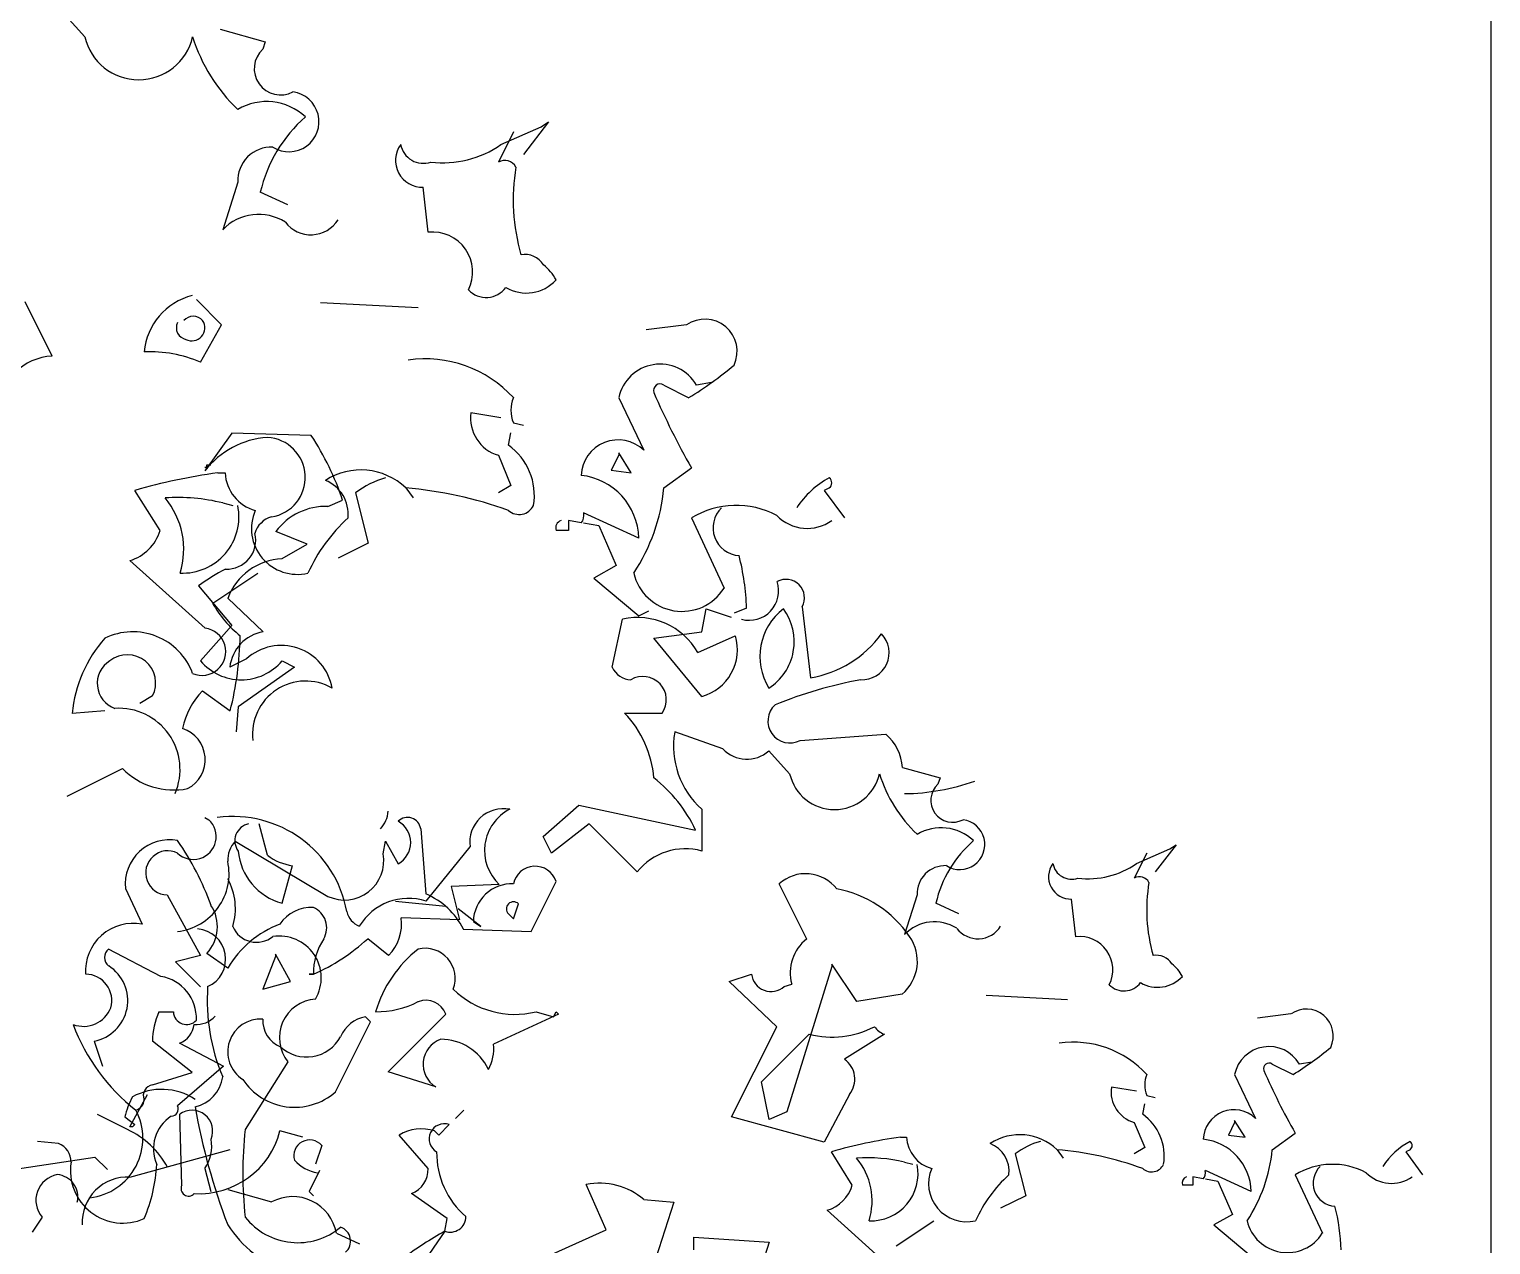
# Model space of a CAD drawing. Header units: millimetres. Extents: x 0 to 25200, y 0 to 17820.
# Drawn here: x 7712.3 to 8200, y 3965.5 to 4371.2 of the extents above; entities that cross this region are included whole.
import ezdxf

# ---------------------------------------------------------------- set-up
doc = ezdxf.new("R2010")
doc.units = ezdxf.units.MM
doc.header["$LTSCALE"] = 100
doc.header["$MEASUREMENT"] = 0
doc.layers.add('CO-TREE', color=251, linetype='Continuous')
doc.layers.add('TB-FORM', color=7, linetype='Continuous')

# ---------------------------------------------------------------- blocks, each defined once
blk = doc.blocks.new('T-132')
at = {"layer": 'CO-TREE'}
for p, q in [((435.8, 1481.37), (427.43, 1490.58)), ((480.97, 1483.88), (496.02, 1479.7)), ((496.02, 1479.7), (495.19, 1477.19)), ((578.83, 1449.59), (573.81, 1439.55)), ((574.65, 1445.41), (588.03, 1451.26)), ((590.54, 1452.93), (582.18, 1442.06)), ((588.03, 1451.26), (590.54, 1452.93)), ((486.82, 1432.86), (481.8, 1416.97)), ((503.55, 1425.33), (494.35, 1429.51)), ((550.39, 1416.13), (548.72, 1431.19)), ((424.93, 1374.81), (415.87, 1392.93)), ((481.39, 1385.26), (473.03, 1393.63)), ((514.42, 1392.71), (547.05, 1391.04)), ((474.42, 1372.72), (481.39, 1385.26)), ((636.55, 1385.18), (623.16, 1383.51)), ((644.91, 1365.94), (639.89, 1365.11)), ((613.96, 1360.92), (622.33, 1343.36)), ((629.02, 1365.11), (637.38, 1360.92)), ((574.65, 1354.23), (564.61, 1355.91)), ((578.83, 1352.56), (582.18, 1351.72)), ((484.88, 1349.02), (475.81, 1336.47)), ((511.36, 1348.32), (484.88, 1349.02)), ((577.16, 1345.03), (578, 1349.21)), ((573.81, 1341.69), (578, 1331.65)), ((613.96, 1341.69), (611.45, 1336.67)), ((618.15, 1335.83), (613.96, 1342.52)), ((613.96, 1342.52), (613.96, 1341.69)), ((475.81, 1337.86), (476.51, 1337.17)), ((476.51, 1337.17), (476.51, 1338.56)), ((476.51, 1338.56), (477.9, 1338.56)), ((611.45, 1336.67), (618.15, 1335.83)), ((629.02, 1330.81), (638.22, 1337.5)), ((480.13, 1335.83), (482.64, 1335.83)), ((578, 1331.65), (573.81, 1329.14)), ((460.89, 1316.59), (452.53, 1329.97)), ((516.94, 1324.62), (521.82, 1326.71)), ((526.13, 1329.14), (530.32, 1312.41)), ((542.86, 1330.81), (545.37, 1327.47)), ((684.23, 1330.81), (682.55, 1329.97)), ((682.55, 1329.97), (689.24, 1320.77)), ((481.8, 1325.79), (485.15, 1324.96)), ((620.65, 1314.08), (602.25, 1322.45)), ((601.42, 1319.1), (597.23, 1319.94)), ((597.23, 1319.94), (597.23, 1316.59)), ((602.25, 1319.1), (607.27, 1318.26)), ((607.27, 1318.26), (613.13, 1304.88)), ((638.22, 1320.77), (649.09, 1297.35)), ((509.97, 1312.07), (499.51, 1316.25)), ((501.6, 1307.19), (509.97, 1312.07)), ((530.32, 1312.41), (520.28, 1307.39)), ((597.23, 1316.59), (593.05, 1316.59)), ((475.95, 1283.97), (450.85, 1306.55)), ((478.46, 1292.33), (493.51, 1302.37)), ((613.13, 1304.88), (605.6, 1300.7)), ((473.72, 1298.13), (484.88, 1284.89)), ((605.6, 1300.7), (620.65, 1288.15)), ((495.33, 1282.8), (483.48, 1293.95)), ((620.65, 1288.15), (624, 1289.82)), ((641.71, 1282.8), (643.11, 1290.46)), ((643.11, 1290.46), (651.47, 1287.68)), ((656.62, 1290.66), (652.44, 1288.99)), ((675.17, 1291.16), (677.96, 1267.46)), ((484.88, 1284.89), (474.42, 1273.04)), ((611.74, 1270.95), (615.22, 1286.98)), ((625.68, 1280.7), (641.71, 1282.8)), ((641.71, 1261.19), (625.68, 1280.7)), ((640.32, 1275.83), (652.86, 1281.4)), ((489.75, 1273.73), (484.18, 1270.95)), ((501.6, 1273.04), (505.79, 1270.95)), ((505.79, 1270.95), (486.97, 1257.7)), ((458.38, 1261.38), (454.2, 1258.88)), ((475.11, 1263.06), (484.31, 1256.37)), ((442.49, 1256.37), (431.61, 1255.53)), ((486.97, 1257.7), (486.27, 1249.34)), ((615.92, 1255.61), (628.47, 1255.61)), ((648.68, 1243.76), (632.65, 1249.34)), ((674.47, 1246.55), (703.05, 1248.64)), ((670.99, 1235.4), (664.02, 1243.06)), ((429.94, 1227.93), (448.34, 1237.13)), ((708.63, 1237.49), (721.18, 1234)), ((721.18, 1234), (720.48, 1231.91)), ((588.74, 1214.48), (600.59, 1224.94)), ((600.59, 1224.94), (639.62, 1216.58)), ((475.81, 1220.76), (477.21, 1220.06)), ((641.71, 1223.55), (641.71, 1209.61)), ((496.73, 1208.21), (493.94, 1218.67)), ((547.88, 1217.05), (549.56, 1195.3)), ((591.52, 1208.91), (588.74, 1214.48)), ((604.07, 1218.67), (591.52, 1208.91)), ((620.1, 1202.63), (604.07, 1218.67)), ((485.98, 1212.87), (516.93, 1194.47)), ((535.34, 1208.69), (536.17, 1212.87)), ((536.17, 1212.87), (540.35, 1205.34)), ((549.7, 1192.88), (564.34, 1211)), ((786.7, 1205.42), (797.85, 1210.3)), ((799.94, 1211.7), (792.97, 1202.63)), ((797.85, 1210.3), (799.94, 1211.7)), ((501.6, 1192.18), (505.09, 1204.73)), ((790.18, 1208.91), (786, 1200.54)), ((449.33, 1197.06), (454.9, 1185.21)), ((463.27, 1194.97), (474.42, 1174.75)), ((574.1, 1198.45), (558.07, 1197.76)), ((558.07, 1197.76), (560.85, 1186.6)), ((584.69, 1182.76), (593.05, 1199.49)), ((676.7, 1180.25), (667.5, 1198.65)), ((713.51, 1194.97), (709.33, 1181.72)), ((556.25, 1191.12), (539.52, 1192.8)), ((567.96, 1184.43), (560.43, 1190.29)), ((578.83, 1186.94), (580.5, 1191.96)), ((727.45, 1188.69), (719.78, 1192.18)), ((766.48, 1181.03), (765.09, 1193.57)), ((560.85, 1186.6), (541.34, 1187.3)), ((565.45, 1186.1), (567.96, 1184.43)), ((577.16, 1188.61), (578.83, 1186.94)), ((537.15, 1174.75), (530.18, 1180.33)), ((562.1, 1183.59), (584.69, 1182.76)), ((461.18, 1167.78), (443.75, 1176.84)), ((483.48, 1170.57), (476.51, 1175.45)), ((474.42, 1174.75), (466.05, 1172.66)), ((466.05, 1172.66), (474.42, 1164.3)), ((499.37, 1174.39), (495.19, 1163.52)), ((504.39, 1166.03), (499.37, 1175.23)), ((499.37, 1175.23), (499.37, 1174.39)), ((685.06, 1171.05), (670.01, 1122.53)), ((693.43, 1159.34), (685.06, 1171.88)), ((685.06, 1171.88), (685.06, 1171.05)), ((495.19, 1163.52), (504.39, 1166.03)), ((512.06, 1168.48), (510.67, 1168.48)), ((510.67, 1168.48), (512.06, 1168.48)), ((650.77, 1166.03), (658.3, 1168.54)), ((666.66, 1150.97), (650.77, 1166.03)), ((669.17, 1164.36), (671.68, 1165.19)), ((708.48, 1161.85), (693.43, 1159.34)), ((736.51, 1161.51), (763.7, 1160.11)), ((460.48, 1155.93), (465.36, 1155.93)), ((586.36, 1155.99), (592.22, 1154.32)), ((592.22, 1154.32), (593.05, 1155.99)), ((593.05, 1155.99), (593.89, 1155.15)), ((519.44, 1129.22), (531.15, 1152.64)), ((531.15, 1152.64), (529.48, 1154.32)), ((537.01, 1135.92), (556.25, 1155.15)), ((593.89, 1155.15), (572.14, 1145.12)), ((651.6, 1120.86), (666.66, 1150.97)), ((838.28, 1155.24), (827.13, 1153.84)), ((438.87, 1146.17), (441.66, 1137.81)), ((471.63, 1135.72), (458.39, 1146.17)), ((661.64, 1132.57), (677.53, 1148.46)), ((702.63, 1148.46), (689.24, 1140.1)), ((467.45, 1145.48), (482.09, 1137.81)), ((482.09, 1137.81), (466.75, 1124.57)), ((503.55, 1139.26), (489.33, 1116.68)), ((832.01, 1138.51), (838.98, 1135.02)), ((845.25, 1139.2), (841.07, 1138.51)), ((458.39, 1131.54), (471.63, 1135.72)), ((552.9, 1130.9), (537.01, 1135.92)), ((664.15, 1120.02), (661.64, 1132.57)), ((819.46, 1135.02), (826.43, 1120.38)), ((450.85, 1117.51), (456.71, 1128.39)), ((690.92, 1128.39), (682.55, 1112.49)), ((786.7, 1129.44), (778.33, 1130.84)), ((790.18, 1128.05), (792.97, 1127.35)), ((450.02, 1116.68), (439.98, 1121.7)), ((468.15, 1098.08), (467.45, 1121.78)), ((562.25, 1123.17), (559.46, 1120.38)), ((670.01, 1122.53), (664.15, 1120.02)), ((788.79, 1121.78), (789.49, 1125.26)), ((449.18, 1120.86), (452.53, 1118.35)), ((451.69, 1117.51), (450.85, 1117.51)), ((452.53, 1118.35), (451.69, 1117.51)), ((553.88, 1114.81), (557.37, 1118.29)), ((682.55, 1112.49), (651.6, 1120.86)), ((786, 1118.99), (789.49, 1110.62)), ((819.46, 1118.99), (817.37, 1114.81)), ((822.95, 1114.11), (819.46, 1119.69)), ((819.46, 1119.69), (819.46, 1118.99)), ((427.02, 1112.02), (420.05, 1112.72)), ((508.58, 1114.11), (500.91, 1116.2)), ((550.4, 1103.65), (540.64, 1114.81)), ((552.49, 1116.2), (553.88, 1114.81)), ((707.93, 1114.11), (710.02, 1114.11)), ((817.37, 1114.81), (822.95, 1114.11)), ((832.01, 1109.93), (839.67, 1115.5)), ((405.68, 1102.46), (439.14, 1107.48)), ((439.14, 1107.48), (443.32, 1103.29)), ((450.85, 1100.78), (484.31, 1109.99)), ((514.85, 1111.32), (512.76, 1105.05)), ((691.9, 1098.08), (684.93, 1109.23)), ((746.27, 1108.53), (749.76, 1094.59)), ((760.21, 1109.93), (762.3, 1107.14)), ((789.49, 1110.62), (786, 1108.53)), ((878.01, 1109.93), (876.62, 1109.23)), ((876.62, 1109.23), (882.19, 1101.56)), ((475.81, 1103.65), (477.9, 1095.99)), ((514.15, 1102.96), (510.67, 1095.99)), ((709.33, 1105.74), (712.11, 1105.05)), ((825.04, 1095.99), (809.7, 1102.96)), ((609.78, 1083.22), (603.09, 1098.27)), ((805.52, 1098.08), (802.03, 1098.08)), ((809, 1100.17), (805.52, 1100.87)), ((805.52, 1100.87), (805.52, 1098.08)), ((809.7, 1100.17), (813.88, 1099.47)), ((813.88, 1099.47), (818.76, 1088.32)), ((839.67, 1101.56), (848.74, 1082.04)), ((483.48, 1096.68), (498.12, 1092.5)), ((510.67, 1095.99), (512.06, 1094.59)), ((556.67, 1086.92), (544.82, 1095.29)), ((622.33, 1093.26), (632.37, 1092.42)), ((749.76, 1094.59), (741.39, 1090.41)), ((632.37, 1092.42), (622.33, 1061.47)), ((704.45, 1070.89), (683.54, 1089.71)), ((818.76, 1088.32), (812.49, 1084.83)), ((421.58, 1087.4), (418.23, 1082.38)), ((555.97, 1082.74), (532.27, 1048.59)), ((555.97, 1082.74), (556.67, 1086.92)), ((583.85, 1071.51), (609.78, 1083.22)), ((706.54, 1077.86), (719.08, 1086.23)), ((812.49, 1084.83), (825.04, 1074.38)), ((519.73, 1082.04), (527.4, 1078.56)), ((639.06, 1076.53), (639.06, 1080.71)), ((639.06, 1080.71), (664.15, 1079.04)), ((664.15, 1079.04), (657.46, 1058.12))]:
    blk.add_line(p, q, dxfattribs=at)
for centre, radius, start, end in [((453.78, 1485.48), 18.45, 192.8691, 347.1309), ((525.85, 1498.14), 56.62, 197.2246, 226.4303), ((501.1, 1470.72), 8.77, 132.4174, 298.0178), ((496.44, 1440.81), 18.94, 46.7904, 120.5292), ((503.91, 1453.03), 10.03, 237.578, 82.4558), ((540.83, 1418.69), 47.72, 131.1811, 166.8914), ((498.11, 1433.28), 11.3, 87.8793, 182.1207), ((548.39, 1440.11), 8.93, 143.6667, 272.1278), ((548.74, 1446.81), 7.68, 190.5591, 288.9281), ((555.3, 1473.05), 33.74, 263.0758, 304.9967), ((575.9, 1435.79), 4.31, 29.0559, 119.0533), ((644.79, 1426.91), 66.04, 170.4429, 196.098), ((493.78, 1405.56), 16.54, 57.2837, 136.4019), ((511.21, 1426), 10.71, 217.5516, 327.9011), ((551.84, 1402.86), 13.35, 333.4186, 96.2304), ((582.6, 1401.28), 7.43, 32.3486, 99.7265), ((578.41, 1392.29), 16.66, 28.4962, 51.1149), ((583.16, 1409.18), 13.34, 239.1715, 317.89), ((477.02, 1374.19), 21.51, 104.5014, 174.6464), ((569.7, 1402.62), 8.24, 224.0512, 323.577), ((470.24, 1384.22), 3.9, 153.4349, 259.6952), ((471.98, 1383.87), 4.2, 41.635, 138.365), ((471.54, 1384.22), 4.33, 242.4037, 34.3292), ((642.72, 1376.38), 10.75, 334.7392, 125.059), ((457.47, 1333.75), 42.49, 66.4928, 92.5243), ((425.86, 1355.81), 19.02, 92.8026, 135.1224), ((549.38, 1333.92), 39.96, 42.5174, 98.175), ((627.73, 1358.03), 14.07, 30.1999, 168.1248), ((570.59, 1469.27), 127.28, 301.6535, 310.0218), ((588.45, 1356.74), 10.49, 156.5025, 203.4975), ((627.76, 1363.29), 2.2, 55.3056, 198.4342), ((861.98, 1465.06), 257.56, 203.443, 209.6872), ((577.45, 1354.12), 12.96, 172.0908, 253.7197), ((498.56, 1319.01), 28.67, 93.6631, 142.4819), ((496.02, 1334.3), 13.34, 279.0726, 86.953), ((432.98, 1297.06), 93.65, 18.4576, 33.1844), ((613.74, 1334.5), 12.33, 45.8772, 177.7256), ((565.34, 1328.33), 20.46, 350.5151, 54.7246), ((527.89, 1315.09), 21.71, 46.3878, 122.9006), ((507.91, 1136.86), 200.91, 97.9492, 106.0031), ((496.23, 1336.42), 13.61, 182.4669, 254.8528), ((511.5, 1322.03), 12.19, 354.0944, 67.8331), ((544.54, 1304.88), 30.45, 105.947, 127.1831), ((599.03, 1313.49), 21.63, 1.5602, 83.6679), ((697.36, 1309.02), 28.36, 117.5856, 147.8332), ((682.97, 1332.48), 2.09, 306.8699, 53.1301), ((466.75, 1264.09), 63.51, 76.2854, 93.7751), ((442.28, 1310.36), 26.53, 342.4801, 40.1398), ((531.08, 1195.27), 136.05, 70.2054, 85.0331), ((567.12, 1336.67), 62.18, 326.5252, 354.5947), ((468.42, 1321.15), 18.79, 267.4497, 11.6981), ((506.69, 1317.22), 15.27, 156.5959, 283.4646), ((516.23, 1303.77), 20.86, 88.0446, 143.2374), ((580.71, 1327.26), 5.33, 228.1798, 334.44), ((598.49, 1321.61), 3.86, 319.4003, 12.5272), ((653.18, 1296.19), 28.78, 62.0559, 121.3135), ((654.63, 1317.44), 9.23, 133.6299, 266.8198), ((500.21, 1313.47), 7.95, 105.2552, 164.7448), ((561.25, 1279.34), 55.96, 132.2427, 155.7026), ((595.56, 1317.43), 2.65, 108.4363, 198.4336), ((676.84, 1331.51), 14.2, 224.2048, 305.4063), ((446.53, 1320.91), 15, 286.7515, 343.2485), ((483.22, 1313.29), 9.59, 267.3974, 13.6576), ((502.58, 1286.83), 20.38, 92.7514, 159.565), ((573.38, 1287.73), 83.3, 2.0161, 14.2441), ((518.69, 1235.22), 77.33, 117.6626, 125.5524), ((635.08, 1306.14), 16.54, 193.1583, 327.917), ((657.54, 1296.41), 9.78, 254.6777, 18.5955), ((669.79, 1294.14), 6.15, 331.0155, 118.9845), ((510.24, 1309.9), 36.32, 208.927, 231.5457), ((620.27, 1264.52), 23.02, 29.4122, 102.6628), ((681.19, 1274.51), 20.14, 127.6066, 211.5185), ((654.11, 1279.49), 18.41, 302.5447, 36.5804), ((451.83, 1261.52), 21.26, 20.3366, 116.0606), ((474.93, 1276.14), 7.89, 246.3463, 82.6055), ((497.63, 1269.46), 13.54, 99.7908, 173.6806), ((475.29, 1251.51), 43.86, 138.4057, 174.7369), ((376.41, 1283.52), 111.26, 345.8729, 358.9378), ((501.36, 1261), 17.23, 9.9389, 132.3548), ((637.36, 1276.77), 16.18, 285.6053, 16.6216), ((671.68, 1304.13), 37.21, 279.7181, 323.6847), ((695.12, 1275.82), 9.06, 267.2568, 43.8552), ((448.8, 1265.55), 8.86, 121.5692, 250.4488), ((450.02, 1265.72), 9.42, 332.6227, 128.4324), ((488.01, 1284.62), 17.86, 220.4272, 319.5728), ((618.36, 1274.08), 7.33, 205.3469, 267.273), ((509.48, 1248.59), 17.75, 60.0862, 186.5952), ((622.03, 1260.06), 7.82, 325.3682, 120.9366), ((720.9, 1124.21), 144.94, 100.4178, 112.2099), ((492.47, 1245.74), 24.52, 135.0702, 168.7848), ((671.04, 1253), 7.31, 132.4174, 298.0178), ((447.15, 1236.82), 20.42, 336.7534, 93.6817), ((590.55, 1231.14), 35.25, 4.652, 43.9571), ((465.02, 1240.12), 10.93, 297.6377, 71.8896), ((660.35, 1244.58), 28.11, 170.2636, 228.4544), ((692.6, 1236.44), 16.07, 3.7321, 49.398), ((656.71, 1251.24), 10.97, 222.9716, 311.8233), ((465.49, 1254.17), 24.18, 224.8248, 280.9698), ((596.05, 1196.01), 48.18, 25.2679, 52.0517), ((685.97, 1238.82), 15.37, 192.8691, 347.1309), ((746.03, 1249.37), 47.18, 197.2246, 226.4303), ((708.22, 1302.59), 73.84, 270.8533, 289.3961), ((725.41, 1226.51), 7.31, 132.4174, 298.0178), ((472, 1214.46), 7.64, 226.6103, 47.0849), ((485.26, 1182.55), 38.57, 10.2175, 97.8377), ((527.56, 1223.49), 9.47, 317.1488, 356.454), ((543.47, 1216.36), 4.47, 8.9734, 134.1567), ((536.42, 1212.45), 8.12, 298.9412, 61.0588), ((575.45, 1212.53), 11.22, 79.0517, 187.8519), ((584.65, 1209.78), 15.48, 117.1532, 227.0325), ((727.75, 1211.78), 8.35, 237.578, 82.4558), ((491.62, 1213.02), 5.77, 101.6431, 216.2819), ((721.52, 1201.59), 15.78, 46.7904, 120.5292), ((464.03, 1198.56), 14.78, 79.3889, 185.8392), ((463.46, 1202.33), 7.36, 63.4125, 268.515), ((391.82, 1160.73), 91.41, 19.6559, 34.9433), ((492.86, 1206.48), 9.39, 137.0649, 181.823), ((506.96, 1211.54), 20.09, 185.523, 254.5375), ((636.14, 1189.91), 20.47, 74.1898, 141.5676), ((758.51, 1183.16), 39.77, 131.1811, 166.8914), ((464.53, 1202.03), 19.4, 276.5711, 12.3536), ((507.4, 1222.06), 17.49, 232.3629, 262.3974), ((522.44, 1206.36), 13.1, 245.1383, 10.2502), ((722.92, 1195.32), 9.42, 87.8793, 182.1207), ((764.81, 1201.01), 7.44, 143.6667, 272.1278), ((765.11, 1206.6), 6.4, 190.5591, 288.9281), ((770.57, 1228.46), 28.12, 263.0758, 304.9967), ((465.63, 1190.41), 20.42, 342.9711, 29.0469), ((586.05, 1197.15), 7.38, 18.4915, 168.2414), ((676.34, 1188.86), 13.19, 37.986, 132.0746), ((787.74, 1197.41), 3.59, 29.0559, 119.0533), ((539.85, 1172.32), 24.95, 26.8559, 67.094), ((578.29, 1185.82), 12.84, 87.5803, 178.7245), ((679.79, 1159.92), 37.7, 34.1488, 79.3878), ((845.15, 1190.01), 55.03, 170.4429, 196.098), ((467.12, 1184.34), 12.93, 316.5508, 33.5097), ((511.36, 1178.24), 12.57, 86.8202, 146.3099), ((509.05, 1183.97), 7.45, 330.7089, 66.161), ((543.78, 1174.75), 19.07, 71.8975, 149.2146), ((578.83, 1190.29), 2.37, 45, 225), ((451.93, 1169.6), 15.89, 79.212, 184.0551), ((513.18, 1152.91), 34.55, 110.8007, 149.2599), ((530.18, 1191.13), 7.19, 194.0378, 247.1648), ((526.55, 1185.26), 14.93, 315.2717, 7.8584), ((719.3, 1172.22), 13.78, 57.2837, 136.4019), ((472.72, 1173.56), 10.06, 293.839, 85.8926), ((493.09, 1187.78), 8.62, 202.8337, 309.0939), ((500.72, 1167.28), 13.97, 329.4175, 99.0139), ((484.81, 1229.95), 67.24, 293.9123, 312.4447), ((533.38, 1168.65), 21.32, 146.7737, 180.4472), ((685.48, 1168.96), 14.31, 127.8761, 195.254), ((699.29, 1172.83), 14.32, 309.9222, 35.215), ((733.83, 1189.25), 8.93, 217.5516, 327.9011), ((767.69, 1169.97), 11.12, 333.4186, 96.2304), ((445.84, 1174.06), 3.49, 126.8699, 233.1301), ((572.63, 1144.21), 41.51, 128.0503, 163.5183), ((549.31, 1167.06), 10.09, 339.4368, 102.9351), ((436.4, 1159.68), 13.73, 280.3865, 57.6064), ((793.32, 1168.65), 6.19, 32.3486, 99.7265), ((789.83, 1161.16), 13.88, 28.4962, 51.1149), ((436.08, 1159.77), 8.71, 343.7398, 90), ((458.77, 1153.72), 14.27, 357.7027, 80.2793), ((664.81, 1169.26), 6.56, 186.3134, 311.6116), ((782.57, 1169.77), 6.86, 224.0512, 323.577), ((793.79, 1175.24), 11.11, 239.1715, 317.89), ((542.61, 1159.85), 65.98, 176.086, 202.8387), ((579.25, 1184.29), 29.18, 225.3875, 284.1023), ((435.38, 1160.81), 9.71, 248.9638, 338.9611), ((483.83, 1145.82), 25.45, 156.5959, 179.2146), ((469.78, 1156.15), 4.43, 182.8509, 317.1829), ((513.61, 1147.32), 12.89, 93.8211, 218.6799), ((533.33, 1185.73), 29.74, 269.0249, 297.4561), ((549.56, 1152.64), 7.15, 20.5574, 110.5547), ((843.43, 1147.9), 8.96, 334.7392, 125.059), ((493.02, 1174.53), 65.23, 200.4427, 231.9437), ((464.35, 1152.92), 8.06, 292.5877, 351.6623), ((473.12, 1159.87), 8.15, 264.3947, 319.2081), ((494.39, 1142.59), 10.92, 85.8188, 237.3113), ((504.59, 1153), 9.42, 177.0779, 247.8645), ((531.49, 1143.23), 11.26, 100.2683, 157.0513), ((685.09, 1178.48), 30.96, 255.8735, 297.2904), ((704.72, 1154.74), 6.61, 214.6952, 251.565), ((509.78, 1153.76), 12.89, 227.3381, 331.5865), ((557.54, 1138.44), 8.86, 109.5512, 238.4308), ((554.63, 1129.28), 17.51, 25.2534, 90.1953), ((558.76, 1143.44), 13.49, 330.2552, 7.125), ((765.64, 1112.52), 33.3, 42.5174, 98.175), ((830.93, 1132.61), 11.73, 30.1999, 168.1248), ((783.32, 1225.31), 106.06, 301.6535, 310.0218), ((684.76, 1133.48), 7.99, 320.404, 55.8562), ((830.96, 1137), 1.84, 55.3056, 198.4342), ((1026.14, 1221.8), 214.64, 203.443, 209.6872), ((458.82, 1128.05), 3.51, 97.125, 203.3852), ((469.98, 1135.84), 11.93, 282.6939, 352.2852), ((505.79, 1144.79), 20.7, 213.3495, 311.2584), ((798.2, 1131.54), 8.74, 156.5025, 203.4975), ((473.86, 1115.42), 25.27, 151.3147, 167.5732), ((461.45, 1109.83), 20.24, 56.571, 118.8478), ((451.88, 1126.77), 3.72, 284.4708, 358.2096), ((789.03, 1129.35), 10.8, 172.0908, 253.7197), ((435.2, 1113.74), 19.97, 276.5329, 28.1752), ((464.54, 1123.52), 2.44, 272.7274, 25.3451), ((471.53, 1116.16), 6.94, 336.6673, 126.0131), ((684.48, 1161.65), 215.17, 190.0221, 200.9003), ((778.94, 1107.86), 17.05, 350.5151, 54.7246), ((819.27, 1113), 10.28, 45.8772, 177.7256), ((471.51, 1110.24), 12.83, 122.2827, 203.8623), ((548.07, 1102.7), 14.21, 71.8815, 121.5381), ((555.72, 1113.56), 5.01, 70.7533, 239.6964), ((424.58, 1105.86), 6.62, 358.9964, 68.3838), ((437.56, 1089.97), 29.47, 28.711, 64.9842), ((473.95, 1123.06), 27.82, 266.6604, 345.726), ((465.47, 1110.97), 12.67, 324.7079, 11.1025), ((616.92, 1102.04), 128.43, 173.4554, 186.5446), ((510.81, 1107.96), 5.25, 39.7349, 196.8666), ((731.09, 948.3), 167.42, 97.9492, 106.0031), ((721.35, 1114.6), 11.34, 182.4669, 254.8528), ((747.73, 1096.83), 18.09, 46.3878, 122.9006), ((734.07, 1102.61), 10.16, 354.0944, 67.8331), ((761.61, 1088.31), 25.38, 105.947, 127.1831), ((807.02, 1095.5), 18.03, 1.5602, 83.6679), ((888.96, 1091.77), 23.63, 117.5856, 147.8332), ((876.97, 1111.32), 1.74, 306.8699, 53.1301), ((581.2, 1108.87), 28.01, 179.2662, 229.3429), ((696.78, 1054.33), 52.92, 76.2854, 93.7751), ((676.39, 1092.88), 22.11, 342.4801, 40.1398), ((750.39, 996.98), 113.38, 70.2054, 85.0331), ((780.42, 1114.81), 51.82, 326.5252, 354.5947), ((448.51, 1102.96), 17.53, 170.8664, 293.8384), ((407.85, 1107.49), 51.99, 336.7012, 357.3096), ((515.3, 1114.76), 12.63, 221.1654, 261.6137), ((541.47, 1103.57), 8.93, 292.0612, 0.5586), ((698.17, 1101.87), 15.66, 267.4497, 11.6981), ((730.06, 1098.6), 12.72, 156.5959, 283.4646), ((791.75, 1106.96), 4.44, 228.1798, 334.44), ((806.56, 1102.26), 3.21, 319.4003, 12.5272), ((852.14, 1081.08), 23.98, 62.0559, 121.3135), ((853.35, 1098.78), 7.69, 133.6299, 266.8198), ((871.86, 1110.51), 11.83, 224.2048, 305.4063), ((428.17, 1093.07), 8.7, 100.4371, 220.6829), ((426, 1094.15), 7.49, 346.6291, 85.4257), ((450.02, 1085.73), 15.08, 86.8214, 183.1786), ((470.43, 1096.97), 2.54, 154.0759, 318.544), ((607.69, 1076.53), 22.23, 48.8156, 101.9426), ((679.93, 1101.68), 12.5, 286.7515, 343.2485), ((775.53, 1067.04), 46.64, 132.2427, 155.7026), ((804.13, 1098.77), 2.2, 108.4363, 198.4336), ((505.14, 1079.45), 14.82, 10.0933, 118.2647), ((557.77, 1087.59), 5.17, 249.6882, 0.2958), ((785.64, 1074.03), 69.42, 2.0161, 14.2441), ((516.35, 1105.79), 38.95, 212.4454, 250.8196), ((506.85, 1101.21), 22.31, 218.2377, 309.7443), ((519.58, 1079.4), 4.9, 310.8497, 71.7702), ((613.36, 979.2), 118.38, 118.9969, 127.0508), ((837.06, 1089.36), 13.78, 193.1583, 327.917)]:
    blk.add_arc(centre, radius, start, end, dxfattribs=at)

msp = doc.modelspace()

# ---------------------------------------------------------------- linework, layer by layer
at = {"layer": 'TB-FORM', "color": 251}
msp.add_line((8200, 16350), (8200, 2598), dxfattribs=at)

# ---------------------------------------------------------------- block references
at = {"layer": 'CO-TREE'}
msp.add_blockref('T-132', (7295.06, 2887.33), dxfattribs=at)

doc.saveas('drawing.dxf')
